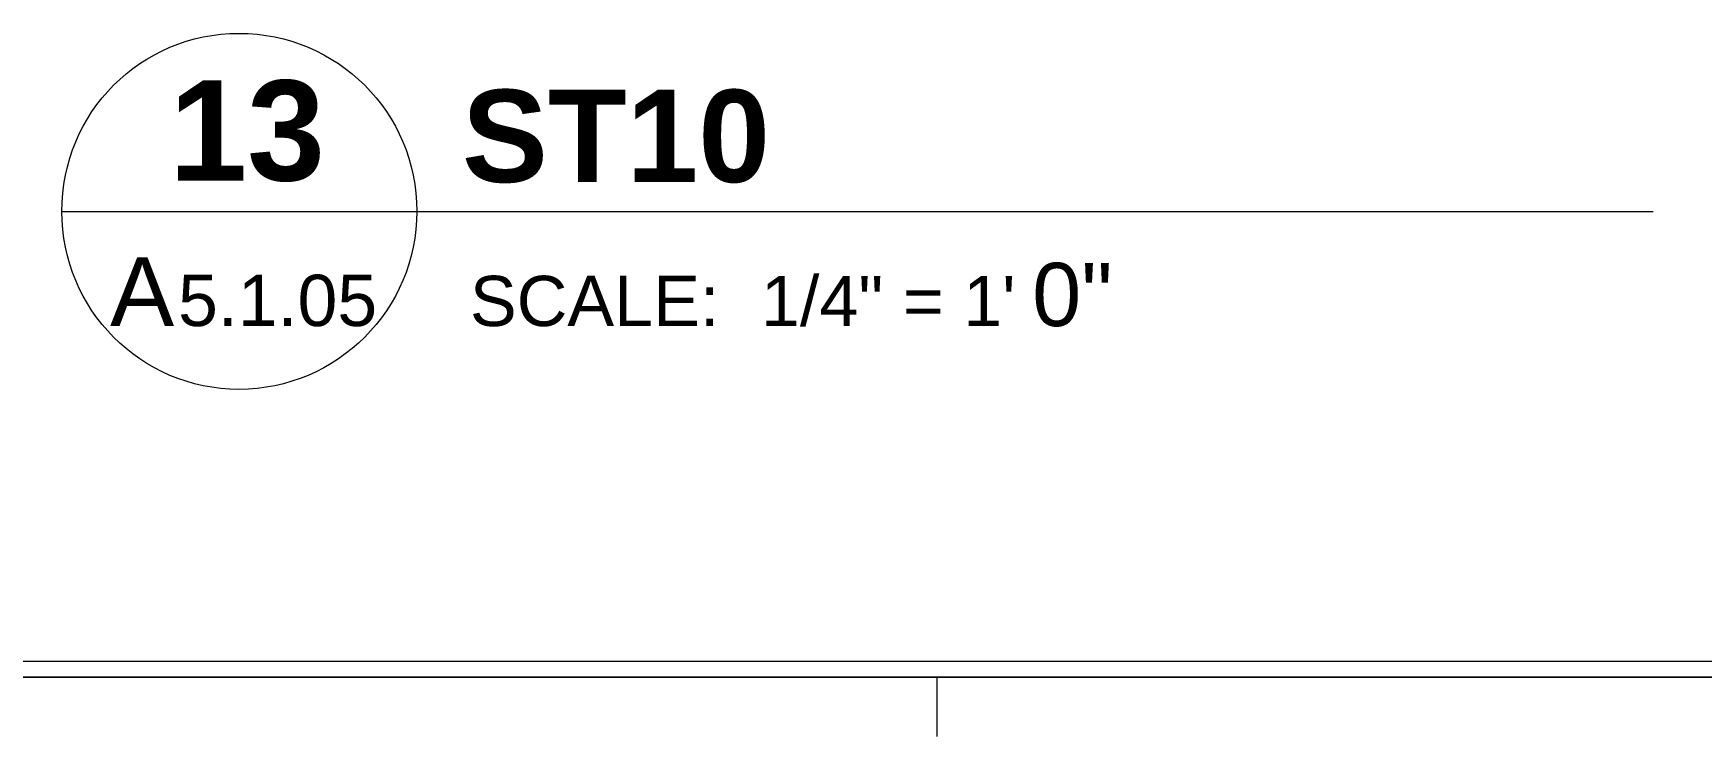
# Model space of a CAD drawing. Header units: inches. Extents: x -6061 to 13621, y -296 to 7483.
# Drawn here: x 12014.1 to 12183.1, y -214.6 to -143.4 of the extents above; entities that cross this region are included whole.
import ezdxf

# ---------------------------------------------------------------- set-up
doc = ezdxf.new("R2010")
doc.units = ezdxf.units.IN
doc.header["$MEASUREMENT"] = 0
doc.layers.get('0').update_dxf_attribs({"linetype": 'CONTINUOUS'})
doc.styles.add('Arial$001H0', font='arial.ttf')
doc.styles.add('Arial$101H0', font='arialbd.ttf')

msp = doc.modelspace()

# ---------------------------------------------------------------- linework, layer by layer
at = {"color": 7, "linetype": 'Continuous', "lineweight": 9, "true_color": 0x000007}
for p, q in [((12017.00913, -161.44427), (12017.00913, -161.44427)), ((12017.00913, -161.44427), (12178.15121, -161.44427)), ((12052.96976, -161.44427), (12052.96976, -161.44427)), ((13401.05302, -207.01576), (11963.18832, -207.01576)), ((11961.58651, -208.61757), (13402.25438, -208.61757))]:
    msp.add_line(p, q, dxfattribs=at)
at = {"color": 8, "linetype": 'Continuous', "lineweight": 9, "true_color": 0x7f7f7f}
for p, q in [((13402.25438, -208.61757), (11955.57972, -208.61757)), ((12105.66931, -214.62436), (12105.66931, -208.61757))]:
    msp.add_line(p, q, dxfattribs=at)
at = {"color": 7, "linetype": 'Continuous', "lineweight": 9, "true_color": 0x000007}
for points in [[(12017.00913, -161.44427), (12017.00913, -151.43295), (12025.01818, -143.4239), (12034.9494, -143.4239)], [(12034.9494, -143.4239), (12044.88062, -143.4239), (12052.96976, -151.43295), (12052.96976, -161.44427)], [(12034.9494, -179.46463), (12025.01818, -179.46463), (12017.00913, -171.37549), (12017.00913, -161.44427)], [(12052.96976, -161.44427), (12052.96976, -171.37549), (12044.88062, -179.46463), (12034.9494, -179.46463)]]:
    msp.add_open_spline(points, degree=3, dxfattribs=at)

# ---------------------------------------------------------------- texts
at = {"color": 7, "true_color": 0x000007}
for s, height, style, p in [('13', 10.140022, 'Arial$101H0', (12027.90139, -158.32077)), ('ST10', 9.344675, 'Arial$101H0', (12057.53486, -158.48094)), ('A', 6.97383, 'Arial$001H0', (12021.89461, -173.05741)), ('0"', 6.400615, 'Arial$001H0', (12115.28009, -173.05741)), ('5.1.05', 5.192527, 'Arial$001H0', (12028.78238, -173.05741)), ('SCALE:', 5.086183, 'Arial$001H0', (12058.33576, -173.05741)), ('1/4" = 1\'', 5.083054, 'Arial$001H0', (12087.80906, -173.05741))]:
    msp.add_text(s, height=height, dxfattribs=dict(at, style=style)).set_placement(p)

doc.saveas('drawing.dxf')
